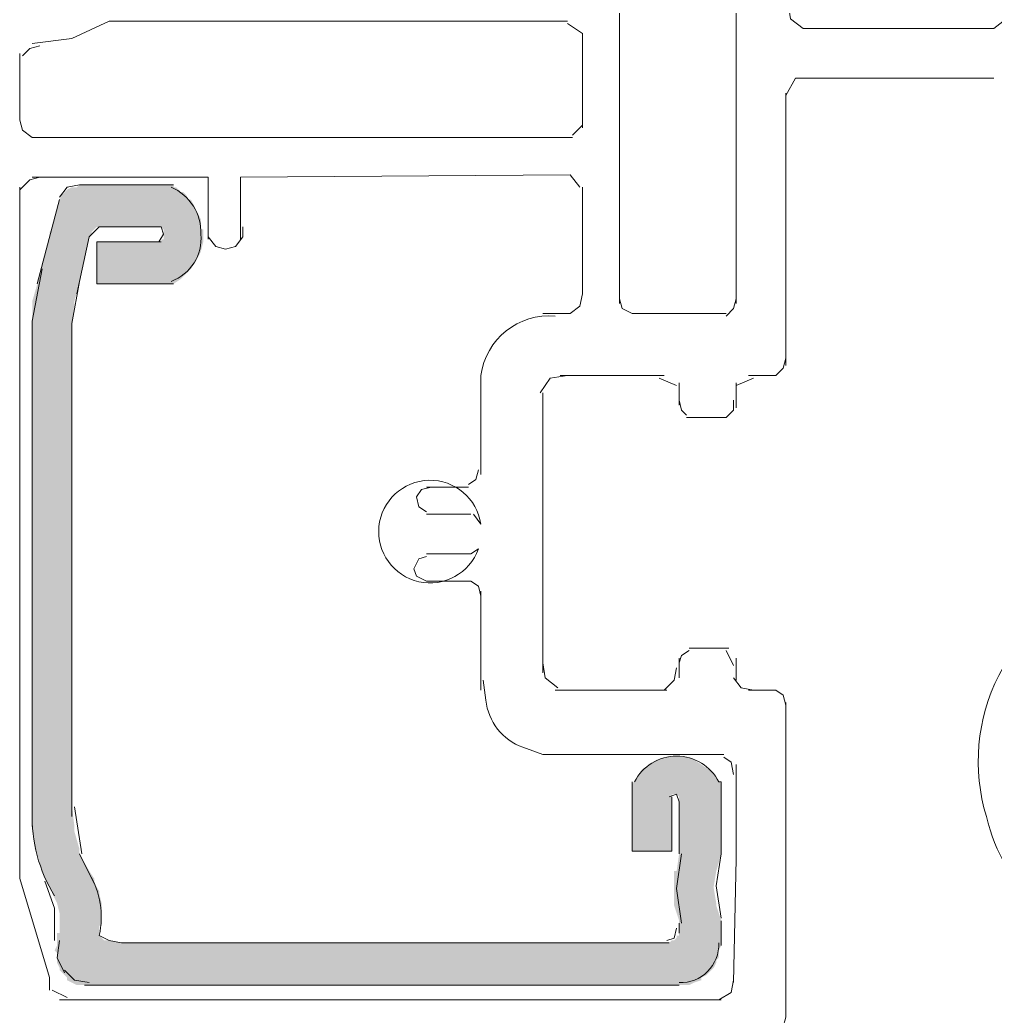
# Model space of a CAD drawing. Header units: millimetres. Extents: x 31 to 483, y 54 to 677.
# Drawn here: x 62.9 to 105.88, y 491.93 to 535.83 of the extents above; entities that cross this region are included whole.
import ezdxf

# ---------------------------------------------------------------- set-up
doc = ezdxf.new("R2010")
doc.units = ezdxf.units.MM
doc.layers.add('Заливка', color=7, linetype='CONTINUOUS', lineweight=0)
doc.layers.add('Линии 0.18', color=7, linetype='CONTINUOUS', lineweight=18)

msp = doc.modelspace()

# ---------------------------------------------------------------- hatches: boundary and pattern name
at = {"layer": 'Заливка'}
h = msp.add_hatch(color=256, dxfattribs=at)
h.dxf.hatch_style = 1
h.paths.add_polyline_path([(64.87, 528.244), (70.221, 528.135), (64.761, 528.135)])
h = msp.add_hatch(color=256, dxfattribs=at)
h.dxf.hatch_style = 1
h.paths.add_polyline_path([(64.979, 528.353), (70.003, 528.244), (64.87, 528.244)])
h = msp.add_hatch(color=256, dxfattribs=at)
h.dxf.hatch_style = 1
h.paths.add_polyline_path([(64.87, 528.244), (70.112, 528.244), (70.221, 528.135)])
h = msp.add_hatch(color=256, dxfattribs=at)
h.dxf.hatch_style = 1
h.paths.add_polyline_path([(65.198, 528.463), (69.894, 528.353), (64.979, 528.353)])
h = msp.add_hatch(color=256, dxfattribs=at)
h.dxf.hatch_style = 1
h.paths.add_polyline_path([(64.979, 528.353), (69.894, 528.353), (70.003, 528.244)])
h = msp.add_hatch(color=256, dxfattribs=at)
h.dxf.hatch_style = 1
h.paths.add_polyline_path([(65.198, 528.463), (69.785, 528.463), (69.894, 528.353)])
h = msp.add_hatch(color=256, dxfattribs=at)
h.dxf.hatch_style = 1
h.paths.add_polyline_path([(65.525, 528.572), (69.675, 528.463), (65.416, 528.463)])
h = msp.add_hatch(color=256, dxfattribs=at)
h.dxf.hatch_style = 1
h.paths.add_polyline_path([(65.525, 528.572), (69.675, 528.572), (69.675, 528.463)])
h = msp.add_hatch(color=256, dxfattribs=at)
h.dxf.hatch_style = 1
h.paths.add_polyline_path([(64.652, 527.917), (70.658, 527.48), (64.542, 527.48)])
h = msp.add_hatch(color=256, dxfattribs=at)
h.dxf.hatch_style = 1
h.paths.add_polyline_path([(64.761, 528.135), (70.331, 527.917), (64.652, 527.917)])
h = msp.add_hatch(color=256, dxfattribs=at)
h.dxf.hatch_style = 1
h.paths.add_polyline_path([(64.652, 527.917), (70.44, 527.917), (70.658, 527.48)])
h = msp.add_hatch(color=256, dxfattribs=at)
h.dxf.hatch_style = 1
h.paths.add_polyline_path([(64.761, 528.135), (70.221, 528.135), (70.331, 527.917)])
h = msp.add_hatch(color=256, dxfattribs=at)
h.dxf.hatch_style = 1
h.paths.add_polyline_path([(64.542, 527.48), (70.877, 527.043), (64.433, 527.043)])
h = msp.add_hatch(color=256, dxfattribs=at)
h.dxf.hatch_style = 1
h.paths.add_polyline_path([(64.542, 527.48), (70.658, 527.48), (70.877, 527.043)])
h = msp.add_hatch(color=256, dxfattribs=at)
h.dxf.hatch_style = 1
h.paths.add_polyline_path([(64.433, 527.043), (70.877, 526.715), (64.324, 526.715)])
h = msp.add_hatch(color=256, dxfattribs=at)
h.dxf.hatch_style = 1
h.paths.add_polyline_path([(64.433, 527.043), (70.877, 527.043), (70.877, 526.715)])
h = msp.add_hatch(color=256, dxfattribs=at)
h.dxf.hatch_style = 1
h.paths.add_polyline_path([(64.324, 526.606), (66.071, 526.497), (64.215, 526.497)])
h = msp.add_hatch(color=256, dxfattribs=at)
h.dxf.hatch_style = 1
h.paths.add_polyline_path([(64.215, 526.497), (66.071, 526.388), (64.215, 526.388)])
h = msp.add_hatch(color=256, dxfattribs=at)
h.dxf.hatch_style = 1
h.paths.add_polyline_path([(64.215, 526.497), (66.071, 526.497), (66.071, 526.388)])
h = msp.add_hatch(color=256, dxfattribs=at)
h.dxf.hatch_style = 1
h.paths.add_polyline_path([(64.215, 526.388), (65.962, 526.278), (64.215, 526.278)])
h = msp.add_hatch(color=256, dxfattribs=at)
h.dxf.hatch_style = 1
h.paths.add_polyline_path([(64.215, 526.388), (66.071, 526.388), (65.962, 526.278)])
h = msp.add_hatch(color=256, dxfattribs=at)
h.dxf.hatch_style = 1
h.paths.add_polyline_path([(64.324, 526.715), (66.181, 526.606), (64.324, 526.606)])
h = msp.add_hatch(color=256, dxfattribs=at)
h.dxf.hatch_style = 1
h.paths.add_polyline_path([(64.324, 526.715), (66.29, 526.715), (66.181, 526.606)])
h = msp.add_hatch(color=256, dxfattribs=at)
h.dxf.hatch_style = 1
h.paths.add_polyline_path([(64.324, 526.606), (66.181, 526.606), (66.071, 526.497)])
h = msp.add_hatch(color=256, dxfattribs=at)
h.dxf.hatch_style = 1
h.paths.add_polyline_path([(69.129, 526.715), (70.877, 526.606), (69.238, 526.606)])
h = msp.add_hatch(color=256, dxfattribs=at)
h.dxf.hatch_style = 1
h.paths.add_polyline_path([(69.129, 526.715), (70.877, 526.715), (70.877, 526.606)])
h = msp.add_hatch(color=256, dxfattribs=at)
h.dxf.hatch_style = 1
h.paths.add_polyline_path([(69.238, 526.606), (70.986, 526.497), (69.238, 526.497)])
h = msp.add_hatch(color=256, dxfattribs=at)
h.dxf.hatch_style = 1
h.paths.add_polyline_path([(69.238, 526.606), (70.986, 526.606), (70.986, 526.497)])
h = msp.add_hatch(color=256, dxfattribs=at)
h.dxf.hatch_style = 1
h.paths.add_polyline_path([(69.238, 526.497), (70.986, 526.388), (69.238, 526.388)])
h = msp.add_hatch(color=256, dxfattribs=at)
h.dxf.hatch_style = 1
h.paths.add_polyline_path([(69.238, 526.497), (70.986, 526.497), (70.986, 526.388)])
h = msp.add_hatch(color=256, dxfattribs=at)
h.dxf.hatch_style = 1
h.paths.add_polyline_path([(69.238, 526.388), (70.986, 526.278), (69.238, 526.278)])
h = msp.add_hatch(color=256, dxfattribs=at)
h.dxf.hatch_style = 1
h.paths.add_polyline_path([(69.238, 526.388), (70.986, 526.388), (70.986, 526.278)])
h = msp.add_hatch(color=256, dxfattribs=at)
h.dxf.hatch_style = 1
h.paths.add_polyline_path([(64.215, 526.278), (65.525, 524.313), (63.669, 524.313)])
h = msp.add_hatch(color=256, dxfattribs=at)
h.dxf.hatch_style = 1
h.paths.add_polyline_path([(64.215, 526.278), (65.962, 526.278), (65.525, 524.313)])
h = msp.add_hatch(color=256, dxfattribs=at)
h.dxf.hatch_style = 1
h.paths.add_polyline_path([(66.29, 526.06), (70.877, 525.623), (66.29, 525.623)])
h = msp.add_hatch(color=256, dxfattribs=at)
h.dxf.hatch_style = 1
h.paths.add_polyline_path([(66.29, 526.06), (70.986, 526.06), (70.877, 525.623)])
h = msp.add_hatch(color=256, dxfattribs=at)
h.dxf.hatch_style = 1
h.paths.add_polyline_path([(69.129, 526.169), (70.986, 526.06), (69.129, 526.06)])
h = msp.add_hatch(color=256, dxfattribs=at)
h.dxf.hatch_style = 1
h.paths.add_polyline_path([(69.129, 526.169), (70.986, 526.169), (70.986, 526.06)])
h = msp.add_hatch(color=256, dxfattribs=at)
h.dxf.hatch_style = 1
h.paths.add_polyline_path([(69.238, 526.278), (70.986, 526.169), (69.238, 526.169)])
h = msp.add_hatch(color=256, dxfattribs=at)
h.dxf.hatch_style = 1
h.paths.add_polyline_path([(69.238, 526.278), (70.986, 526.278), (70.986, 526.169)])
h = msp.add_hatch(color=256, dxfattribs=at)
h.dxf.hatch_style = 1
h.paths.add_polyline_path([(66.29, 525.623), (70.658, 525.186), (66.29, 525.186)])
h = msp.add_hatch(color=256, dxfattribs=at)
h.dxf.hatch_style = 1
h.paths.add_polyline_path([(66.29, 525.623), (70.877, 525.623), (70.658, 525.186)])
h = msp.add_hatch(color=256, dxfattribs=at)
h.dxf.hatch_style = 1
h.paths.add_polyline_path([(66.29, 525.186), (70.44, 524.859), (66.29, 524.859)])
h = msp.add_hatch(color=256, dxfattribs=at)
h.dxf.hatch_style = 1
h.paths.add_polyline_path([(66.29, 525.186), (70.658, 525.186), (70.44, 524.859)])
h = msp.add_hatch(color=256, dxfattribs=at)
h.dxf.hatch_style = 1
h.paths.add_polyline_path([(66.29, 524.859), (70.003, 524.422), (66.29, 524.422)])
h = msp.add_hatch(color=256, dxfattribs=at)
h.dxf.hatch_style = 1
h.paths.add_polyline_path([(66.29, 524.859), (70.44, 524.859), (70.003, 524.422)])
h = msp.add_hatch(color=256, dxfattribs=at)
h.dxf.hatch_style = 1
h.paths.add_polyline_path([(63.669, 524.203), (65.307, 523.439), (63.45, 523.439)])
h = msp.add_hatch(color=256, dxfattribs=at)
h.dxf.hatch_style = 1
h.paths.add_polyline_path([(63.669, 524.313), (65.525, 524.203), (63.669, 524.203)])
h = msp.add_hatch(color=256, dxfattribs=at)
h.dxf.hatch_style = 1
h.paths.add_polyline_path([(63.669, 524.313), (65.525, 524.313), (65.525, 524.203)])
h = msp.add_hatch(color=256, dxfattribs=at)
h.dxf.hatch_style = 1
h.paths.add_polyline_path([(63.669, 524.203), (65.525, 524.203), (65.307, 523.439)])
h = msp.add_hatch(color=256, dxfattribs=at)
h.dxf.hatch_style = 1
h.paths.add_polyline_path([(66.29, 524.422), (69.675, 524.203), (66.29, 524.203)])
h = msp.add_hatch(color=256, dxfattribs=at)
h.dxf.hatch_style = 1
h.paths.add_polyline_path([(66.29, 524.422), (70.003, 524.422), (69.675, 524.203)])
h = msp.add_hatch(color=256, dxfattribs=at)
h.dxf.hatch_style = 1
h.paths.add_polyline_path([(63.45, 523.439), (65.307, 523.33), (63.45, 523.33)])
h = msp.add_hatch(color=256, dxfattribs=at)
h.dxf.hatch_style = 1
h.paths.add_polyline_path([(63.45, 523.439), (65.307, 523.439), (65.307, 523.33)])
h = msp.add_hatch(color=256, dxfattribs=at)
h.dxf.hatch_style = 1
h.paths.add_polyline_path([(63.45, 523.33), (65.198, 522.565), (63.45, 522.565)])
h = msp.add_hatch(color=256, dxfattribs=at)
h.dxf.hatch_style = 1
h.paths.add_polyline_path([(63.45, 523.33), (65.307, 523.33), (65.198, 522.565)])
h = msp.add_hatch(color=256, dxfattribs=at)
h.dxf.hatch_style = 1
h.paths.add_polyline_path([(63.45, 522.565), (65.198, 522.456), (63.45, 522.456)])
h = msp.add_hatch(color=256, dxfattribs=at)
h.dxf.hatch_style = 1
h.paths.add_polyline_path([(63.45, 522.565), (65.198, 522.565), (65.198, 522.456)])
h = msp.add_hatch(color=256, dxfattribs=at)
h.dxf.hatch_style = 1
h.paths.add_polyline_path([(63.45, 522.456), (65.198, 501.16), (63.45, 501.16)])
h = msp.add_hatch(color=256, dxfattribs=at)
h.dxf.hatch_style = 1
h.paths.add_polyline_path([(63.45, 522.456), (65.198, 522.456), (65.198, 501.16)])
h = msp.add_hatch(color=256, dxfattribs=at)
h.dxf.hatch_style = 1
h.paths.add_polyline_path([(90.971, 503.235), (92.937, 503.017), (90.643, 503.017)])
h = msp.add_hatch(color=256, dxfattribs=at)
h.dxf.hatch_style = 1
h.paths.add_polyline_path([(90.971, 503.235), (92.609, 503.235), (92.937, 503.017)])
h = msp.add_hatch(color=256, dxfattribs=at)
h.dxf.hatch_style = 1
h.paths.add_polyline_path([(91.408, 503.345), (92.609, 503.235), (91.08, 503.235)])
h = msp.add_hatch(color=256, dxfattribs=at)
h.dxf.hatch_style = 1
h.paths.add_polyline_path([(91.408, 503.345), (92.282, 503.345), (92.609, 503.235)])
h = msp.add_hatch(color=256, dxfattribs=at)
h.dxf.hatch_style = 1
h.paths.add_polyline_path([(90.316, 502.798), (93.592, 502.471), (90.097, 502.471)])
h = msp.add_hatch(color=256, dxfattribs=at)
h.dxf.hatch_style = 1
h.paths.add_polyline_path([(90.643, 503.017), (93.264, 502.798), (90.316, 502.798)])
h = msp.add_hatch(color=256, dxfattribs=at)
h.dxf.hatch_style = 1
h.paths.add_polyline_path([(90.316, 502.798), (93.264, 502.798), (93.592, 502.471)])
h = msp.add_hatch(color=256, dxfattribs=at)
h.dxf.hatch_style = 1
h.paths.add_polyline_path([(90.643, 503.017), (92.937, 503.017), (93.264, 502.798)])
h = msp.add_hatch(color=256, dxfattribs=at)
h.dxf.hatch_style = 1
h.paths.add_polyline_path([(90.097, 502.471), (93.811, 502.143), (89.879, 502.143)])
h = msp.add_hatch(color=256, dxfattribs=at)
h.dxf.hatch_style = 1
h.paths.add_polyline_path([(90.097, 502.471), (93.592, 502.471), (93.811, 502.143)])
h = msp.add_hatch(color=256, dxfattribs=at)
h.dxf.hatch_style = 1
h.paths.add_polyline_path([(89.879, 502.143), (93.811, 501.706), (89.879, 501.706)])
h = msp.add_hatch(color=256, dxfattribs=at)
h.dxf.hatch_style = 1
h.paths.add_polyline_path([(89.879, 502.143), (93.811, 502.143), (93.811, 501.706)])
h = msp.add_hatch(color=256, dxfattribs=at)
h.dxf.hatch_style = 1
h.paths.add_polyline_path([(89.879, 501.706), (91.626, 501.597), (89.879, 501.597)])
h = msp.add_hatch(color=256, dxfattribs=at)
h.dxf.hatch_style = 1
h.paths.add_polyline_path([(89.879, 501.706), (91.626, 501.706), (91.626, 501.597)])
h = msp.add_hatch(color=256, dxfattribs=at)
h.dxf.hatch_style = 1
h.paths.add_polyline_path([(89.879, 501.597), (91.626, 499.195), (89.879, 499.195)])
h = msp.add_hatch(color=256, dxfattribs=at)
h.dxf.hatch_style = 1
h.paths.add_polyline_path([(89.879, 501.597), (91.626, 501.597), (91.626, 499.195)])
h = msp.add_hatch(color=256, dxfattribs=at)
h.dxf.hatch_style = 1
h.paths.add_polyline_path([(91.845, 501.706), (93.811, 501.597), (91.954, 501.597)])
h = msp.add_hatch(color=256, dxfattribs=at)
h.dxf.hatch_style = 1
h.paths.add_polyline_path([(91.845, 501.706), (93.811, 501.706), (93.811, 501.597)])
h = msp.add_hatch(color=256, dxfattribs=at)
h.dxf.hatch_style = 1
h.paths.add_polyline_path([(91.954, 501.597), (93.811, 501.488), (91.954, 501.488)])
h = msp.add_hatch(color=256, dxfattribs=at)
h.dxf.hatch_style = 1
h.paths.add_polyline_path([(91.954, 501.597), (93.811, 501.597), (93.811, 501.488)])
h = msp.add_hatch(color=256, dxfattribs=at)
h.dxf.hatch_style = 1
h.paths.add_polyline_path([(91.954, 501.488), (93.811, 501.379), (91.954, 501.379)])
h = msp.add_hatch(color=256, dxfattribs=at)
h.dxf.hatch_style = 1
h.paths.add_polyline_path([(91.954, 501.488), (93.811, 501.488), (93.811, 501.379)])
h = msp.add_hatch(color=256, dxfattribs=at)
h.dxf.hatch_style = 1
h.paths.add_polyline_path([(91.954, 501.379), (93.811, 499.085), (91.954, 499.085)])
h = msp.add_hatch(color=256, dxfattribs=at)
h.dxf.hatch_style = 1
h.paths.add_polyline_path([(91.954, 501.379), (93.811, 501.379), (93.811, 499.085)])
h = msp.add_hatch(color=256, dxfattribs=at)
h.dxf.hatch_style = 1
h.paths.add_polyline_path([(63.45, 501.16), (65.307, 500.287), (63.45, 500.287)])
h = msp.add_hatch(color=256, dxfattribs=at)
h.dxf.hatch_style = 1
h.paths.add_polyline_path([(63.45, 501.16), (65.198, 501.16), (65.307, 500.287)])
h = msp.add_hatch(color=256, dxfattribs=at)
h.dxf.hatch_style = 1
h.paths.add_polyline_path([(63.45, 500.287), (65.307, 500.068), (63.45, 500.068)])
h = msp.add_hatch(color=256, dxfattribs=at)
h.dxf.hatch_style = 1
h.paths.add_polyline_path([(63.45, 500.287), (65.307, 500.287), (65.307, 500.068)])
h = msp.add_hatch(color=256, dxfattribs=at)
h.dxf.hatch_style = 1
h.paths.add_polyline_path([(63.45, 500.068), (65.525, 499.304), (63.56, 499.304)])
h = msp.add_hatch(color=256, dxfattribs=at)
h.dxf.hatch_style = 1
h.paths.add_polyline_path([(63.45, 500.068), (65.307, 500.068), (65.525, 499.304)])
h = msp.add_hatch(color=256, dxfattribs=at)
h.dxf.hatch_style = 1
h.paths.add_polyline_path([(63.56, 499.304), (65.525, 499.085), (63.669, 499.085)])
h = msp.add_hatch(color=256, dxfattribs=at)
h.dxf.hatch_style = 1
h.paths.add_polyline_path([(63.56, 499.304), (65.525, 499.304), (65.525, 499.085)])
h = msp.add_hatch(color=256, dxfattribs=at)
h.dxf.hatch_style = 1
h.paths.add_polyline_path([(63.669, 499.085), (65.962, 498.321), (63.887, 498.321)])
h = msp.add_hatch(color=256, dxfattribs=at)
h.dxf.hatch_style = 1
h.paths.add_polyline_path([(63.669, 499.085), (65.525, 499.085), (65.962, 498.321)])
h = msp.add_hatch(color=256, dxfattribs=at)
h.dxf.hatch_style = 1
h.paths.add_polyline_path([(91.954, 499.085), (93.592, 498.321), (91.845, 498.321)])
h = msp.add_hatch(color=256, dxfattribs=at)
h.dxf.hatch_style = 1
h.paths.add_polyline_path([(91.954, 499.085), (93.811, 499.085), (93.592, 498.321)])
h = msp.add_hatch(color=256, dxfattribs=at)
h.dxf.hatch_style = 1
h.paths.add_polyline_path([(63.887, 498.321), (66.181, 497.993), (63.996, 497.993)])
h = msp.add_hatch(color=256, dxfattribs=at)
h.dxf.hatch_style = 1
h.paths.add_polyline_path([(63.887, 498.321), (65.962, 498.321), (66.181, 497.993)])
h = msp.add_hatch(color=256, dxfattribs=at)
h.dxf.hatch_style = 1
h.paths.add_polyline_path([(91.736, 498.321), (93.483, 497.666), (91.736, 497.666)])
h = msp.add_hatch(color=256, dxfattribs=at)
h.dxf.hatch_style = 1
h.paths.add_polyline_path([(91.736, 498.321), (93.592, 498.321), (93.483, 497.666)])
h = msp.add_hatch(color=256, dxfattribs=at)
h.dxf.hatch_style = 1
h.paths.add_polyline_path([(63.996, 497.993), (66.181, 497.775), (64.106, 497.775)])
h = msp.add_hatch(color=256, dxfattribs=at)
h.dxf.hatch_style = 1
h.paths.add_polyline_path([(63.996, 497.993), (66.181, 497.993), (66.181, 497.775)])
h = msp.add_hatch(color=256, dxfattribs=at)
h.dxf.hatch_style = 1
h.paths.add_polyline_path([(64.106, 497.775), (66.399, 497.447), (64.324, 497.447)])
h = msp.add_hatch(color=256, dxfattribs=at)
h.dxf.hatch_style = 1
h.paths.add_polyline_path([(64.106, 497.775), (66.181, 497.775), (66.399, 497.447)])
h = msp.add_hatch(color=256, dxfattribs=at)
h.dxf.hatch_style = 1
h.paths.add_polyline_path([(64.324, 497.447), (66.399, 497.338), (64.324, 497.338)])
h = msp.add_hatch(color=256, dxfattribs=at)
h.dxf.hatch_style = 1
h.paths.add_polyline_path([(64.324, 497.447), (66.399, 497.447), (66.399, 497.338)])
h = msp.add_hatch(color=256, dxfattribs=at)
h.dxf.hatch_style = 1
h.paths.add_polyline_path([(91.736, 497.666), (93.483, 497.556), (91.736, 497.556)])
h = msp.add_hatch(color=256, dxfattribs=at)
h.dxf.hatch_style = 1
h.paths.add_polyline_path([(91.736, 497.666), (93.483, 497.666), (93.483, 497.556)])
h = msp.add_hatch(color=256, dxfattribs=at)
h.dxf.hatch_style = 1
h.paths.add_polyline_path([(91.736, 497.556), (93.592, 496.901), (91.736, 496.901)])
h = msp.add_hatch(color=256, dxfattribs=at)
h.dxf.hatch_style = 1
h.paths.add_polyline_path([(91.736, 497.556), (93.483, 497.556), (93.592, 496.901)])
h = msp.add_hatch(color=256, dxfattribs=at)
h.dxf.hatch_style = 1
h.paths.add_polyline_path([(64.324, 497.338), (66.508, 496.901), (64.542, 496.901)])
h = msp.add_hatch(color=256, dxfattribs=at)
h.dxf.hatch_style = 1
h.paths.add_polyline_path([(64.324, 497.338), (66.399, 497.338), (66.508, 496.901)])
h = msp.add_hatch(color=256, dxfattribs=at)
h.dxf.hatch_style = 1
h.paths.add_polyline_path([(64.542, 496.901), (66.508, 496.464), (64.652, 496.464)])
h = msp.add_hatch(color=256, dxfattribs=at)
h.dxf.hatch_style = 1
h.paths.add_polyline_path([(64.542, 496.901), (66.508, 496.901), (66.508, 496.464)])
h = msp.add_hatch(color=256, dxfattribs=at)
h.dxf.hatch_style = 1
h.paths.add_polyline_path([(91.736, 496.901), (93.592, 496.792), (91.736, 496.792)])
h = msp.add_hatch(color=256, dxfattribs=at)
h.dxf.hatch_style = 1
h.paths.add_polyline_path([(91.736, 496.901), (93.592, 496.901), (93.592, 496.792)])
h = msp.add_hatch(color=256, dxfattribs=at)
h.dxf.hatch_style = 1
h.paths.add_polyline_path([(91.736, 496.792), (93.811, 496.137), (91.954, 496.137)])
h = msp.add_hatch(color=256, dxfattribs=at)
h.dxf.hatch_style = 1
h.paths.add_polyline_path([(91.736, 496.792), (93.592, 496.792), (93.811, 496.137)])
h = msp.add_hatch(color=256, dxfattribs=at)
h.dxf.hatch_style = 1
h.paths.add_polyline_path([(64.652, 496.464), (66.508, 496.355), (64.652, 496.355)])
h = msp.add_hatch(color=256, dxfattribs=at)
h.dxf.hatch_style = 1
h.paths.add_polyline_path([(64.652, 496.464), (66.508, 496.464), (66.508, 496.355)])
h = msp.add_hatch(color=256, dxfattribs=at)
h.dxf.hatch_style = 1
h.paths.add_polyline_path([(64.652, 496.355), (66.508, 495.918), (64.652, 495.918)])
h = msp.add_hatch(color=256, dxfattribs=at)
h.dxf.hatch_style = 1
h.paths.add_polyline_path([(64.652, 496.355), (66.508, 496.355), (66.508, 495.918)])
h = msp.add_hatch(color=256, dxfattribs=at)
h.dxf.hatch_style = 1
h.paths.add_polyline_path([(91.954, 496.137), (93.811, 496.027), (91.954, 496.027)])
h = msp.add_hatch(color=256, dxfattribs=at)
h.dxf.hatch_style = 1
h.paths.add_polyline_path([(91.954, 496.137), (93.811, 496.137), (93.811, 496.027)])
h = msp.add_hatch(color=256, dxfattribs=at)
h.dxf.hatch_style = 1
h.paths.add_polyline_path([(64.652, 495.918), (66.399, 495.809), (64.652, 495.809)])
h = msp.add_hatch(color=256, dxfattribs=at)
h.dxf.hatch_style = 1
h.paths.add_polyline_path([(64.652, 495.918), (66.399, 495.918), (66.399, 495.809)])
h = msp.add_hatch(color=256, dxfattribs=at)
h.dxf.hatch_style = 1
h.paths.add_polyline_path([(64.652, 495.809), (66.399, 495.7), (64.652, 495.7)])
h = msp.add_hatch(color=256, dxfattribs=at)
h.dxf.hatch_style = 1
h.paths.add_polyline_path([(64.652, 495.809), (66.399, 495.809), (66.399, 495.7)])
h = msp.add_hatch(color=256, dxfattribs=at)
h.dxf.hatch_style = 1
h.paths.add_polyline_path([(64.652, 495.7), (66.399, 495.591), (64.652, 495.591)])
h = msp.add_hatch(color=256, dxfattribs=at)
h.dxf.hatch_style = 1
h.paths.add_polyline_path([(64.652, 495.7), (66.399, 495.7), (66.399, 495.591)])
h = msp.add_hatch(color=256, dxfattribs=at)
h.dxf.hatch_style = 1
h.paths.add_polyline_path([(91.954, 496.027), (93.811, 495.809), (91.954, 495.809)])
h = msp.add_hatch(color=256, dxfattribs=at)
h.dxf.hatch_style = 1
h.paths.add_polyline_path([(91.954, 496.027), (93.811, 496.027), (93.811, 495.809)])
h = msp.add_hatch(color=256, dxfattribs=at)
h.dxf.hatch_style = 1
h.paths.add_polyline_path([(91.954, 495.809), (93.811, 495.7), (91.954, 495.7)])
h = msp.add_hatch(color=256, dxfattribs=at)
h.dxf.hatch_style = 1
h.paths.add_polyline_path([(91.954, 495.809), (93.811, 495.809), (93.811, 495.7)])
h = msp.add_hatch(color=256, dxfattribs=at)
h.dxf.hatch_style = 1
h.paths.add_polyline_path([(91.954, 495.7), (93.811, 495.591), (91.954, 495.591)])
h = msp.add_hatch(color=256, dxfattribs=at)
h.dxf.hatch_style = 1
h.paths.add_polyline_path([(91.954, 495.7), (93.811, 495.7), (93.811, 495.591)])
h = msp.add_hatch(color=256, dxfattribs=at)
h.dxf.hatch_style = 1
h.paths.add_polyline_path([(64.542, 495.591), (66.399, 495.481), (64.542, 495.481)])
h = msp.add_hatch(color=256, dxfattribs=at)
h.dxf.hatch_style = 1
h.paths.add_polyline_path([(64.542, 495.591), (66.399, 495.591), (66.399, 495.481)])
h = msp.add_hatch(color=256, dxfattribs=at)
h.dxf.hatch_style = 1
h.paths.add_polyline_path([(64.542, 495.481), (66.508, 495.372), (64.542, 495.372)])
h = msp.add_hatch(color=256, dxfattribs=at)
h.dxf.hatch_style = 1
h.paths.add_polyline_path([(64.542, 495.481), (66.399, 495.481), (66.508, 495.372)])
h = msp.add_hatch(color=256, dxfattribs=at)
h.dxf.hatch_style = 1
h.paths.add_polyline_path([(64.542, 495.372), (66.617, 495.263), (64.542, 495.263)])
h = msp.add_hatch(color=256, dxfattribs=at)
h.dxf.hatch_style = 1
h.paths.add_polyline_path([(64.542, 495.372), (66.508, 495.372), (66.617, 495.263)])
h = msp.add_hatch(color=256, dxfattribs=at)
h.dxf.hatch_style = 1
h.paths.add_polyline_path([(64.542, 495.263), (67.382, 495.154), (64.542, 495.154)])
h = msp.add_hatch(color=256, dxfattribs=at)
h.dxf.hatch_style = 1
h.paths.add_polyline_path([(64.542, 495.263), (66.836, 495.263), (67.382, 495.154)])
h = msp.add_hatch(color=256, dxfattribs=at)
h.dxf.hatch_style = 1
h.paths.add_polyline_path([(91.626, 495.263), (93.811, 495.154), (91.517, 495.154)])
h = msp.add_hatch(color=256, dxfattribs=at)
h.dxf.hatch_style = 1
h.paths.add_polyline_path([(91.626, 495.263), (93.811, 495.263), (93.811, 495.154)])
h = msp.add_hatch(color=256, dxfattribs=at)
h.dxf.hatch_style = 1
h.paths.add_polyline_path([(91.845, 495.372), (93.811, 495.263), (91.736, 495.263)])
h = msp.add_hatch(color=256, dxfattribs=at)
h.dxf.hatch_style = 1
h.paths.add_polyline_path([(91.845, 495.481), (93.811, 495.372), (91.845, 495.372)])
h = msp.add_hatch(color=256, dxfattribs=at)
h.dxf.hatch_style = 1
h.paths.add_polyline_path([(91.845, 495.481), (93.811, 495.481), (93.811, 495.372)])
h = msp.add_hatch(color=256, dxfattribs=at)
h.dxf.hatch_style = 1
h.paths.add_polyline_path([(91.845, 495.372), (93.811, 495.372), (93.811, 495.263)])
h = msp.add_hatch(color=256, dxfattribs=at)
h.dxf.hatch_style = 1
h.paths.add_polyline_path([(91.954, 495.591), (93.811, 495.481), (91.954, 495.481)])
h = msp.add_hatch(color=256, dxfattribs=at)
h.dxf.hatch_style = 1
h.paths.add_polyline_path([(91.954, 495.591), (93.811, 495.591), (93.811, 495.481)])
h = msp.add_hatch(color=256, dxfattribs=at)
h.dxf.hatch_style = 1
h.paths.add_polyline_path([(64.542, 495.045), (93.701, 494.826), (64.433, 494.826)])
h = msp.add_hatch(color=256, dxfattribs=at)
h.dxf.hatch_style = 1
h.paths.add_polyline_path([(64.433, 494.826), (93.701, 494.717), (64.542, 494.717)])
h = msp.add_hatch(color=256, dxfattribs=at)
h.dxf.hatch_style = 1
h.paths.add_polyline_path([(64.433, 494.826), (93.701, 494.826), (93.701, 494.717)])
h = msp.add_hatch(color=256, dxfattribs=at)
h.dxf.hatch_style = 1
h.paths.add_polyline_path([(64.542, 495.154), (93.811, 495.045), (64.542, 495.045)])
h = msp.add_hatch(color=256, dxfattribs=at)
h.dxf.hatch_style = 1
h.paths.add_polyline_path([(64.542, 495.154), (93.811, 495.154), (93.811, 495.045)])
h = msp.add_hatch(color=256, dxfattribs=at)
h.dxf.hatch_style = 1
h.paths.add_polyline_path([(64.542, 495.045), (93.811, 495.045), (93.701, 494.826)])
h = msp.add_hatch(color=256, dxfattribs=at)
h.dxf.hatch_style = 1
h.paths.add_polyline_path([(64.542, 494.717), (93.701, 494.499), (64.542, 494.499)])
h = msp.add_hatch(color=256, dxfattribs=at)
h.dxf.hatch_style = 1
h.paths.add_polyline_path([(64.542, 494.717), (93.701, 494.717), (93.701, 494.499)])
h = msp.add_hatch(color=256, dxfattribs=at)
h.dxf.hatch_style = 1
h.paths.add_polyline_path([(64.542, 494.499), (93.592, 494.389), (64.542, 494.389)])
h = msp.add_hatch(color=256, dxfattribs=at)
h.dxf.hatch_style = 1
h.paths.add_polyline_path([(64.542, 494.499), (93.701, 494.499), (93.592, 494.389)])
h = msp.add_hatch(color=256, dxfattribs=at)
h.dxf.hatch_style = 1
h.paths.add_polyline_path([(64.542, 494.389), (93.592, 494.28), (64.542, 494.28)])
h = msp.add_hatch(color=256, dxfattribs=at)
h.dxf.hatch_style = 1
h.paths.add_polyline_path([(64.542, 494.389), (93.592, 494.389), (93.592, 494.28)])
h = msp.add_hatch(color=256, dxfattribs=at)
h.dxf.hatch_style = 1
h.paths.add_polyline_path([(64.542, 494.28), (93.483, 494.062), (64.652, 494.062)])
h = msp.add_hatch(color=256, dxfattribs=at)
h.dxf.hatch_style = 1
h.paths.add_polyline_path([(64.542, 494.28), (93.592, 494.28), (93.483, 494.062)])
h = msp.add_hatch(color=256, dxfattribs=at)
h.dxf.hatch_style = 1
h.paths.add_polyline_path([(64.652, 494.062), (93.374, 493.953), (64.652, 493.953)])
h = msp.add_hatch(color=256, dxfattribs=at)
h.dxf.hatch_style = 1
h.paths.add_polyline_path([(64.652, 494.062), (93.483, 494.062), (93.374, 493.953)])
h = msp.add_hatch(color=256, dxfattribs=at)
h.dxf.hatch_style = 1
h.paths.add_polyline_path([(64.652, 493.953), (93.264, 493.843), (64.761, 493.843)])
h = msp.add_hatch(color=256, dxfattribs=at)
h.dxf.hatch_style = 1
h.paths.add_polyline_path([(64.652, 493.953), (93.374, 493.953), (93.264, 493.843)])
h = msp.add_hatch(color=256, dxfattribs=at)
h.dxf.hatch_style = 1
h.paths.add_polyline_path([(64.761, 493.843), (93.155, 493.734), (64.87, 493.734)])
h = msp.add_hatch(color=256, dxfattribs=at)
h.dxf.hatch_style = 1
h.paths.add_polyline_path([(64.761, 493.843), (93.264, 493.843), (93.155, 493.734)])
h = msp.add_hatch(color=256, dxfattribs=at)
h.dxf.hatch_style = 1
h.paths.add_polyline_path([(64.87, 493.734), (92.937, 493.625), (64.979, 493.625)])
h = msp.add_hatch(color=256, dxfattribs=at)
h.dxf.hatch_style = 1
h.paths.add_polyline_path([(64.87, 493.734), (93.155, 493.734), (92.937, 493.625)])
h = msp.add_hatch(color=256, dxfattribs=at)
h.dxf.hatch_style = 1
h.paths.add_polyline_path([(64.979, 493.625), (92.937, 493.516), (64.979, 493.516)])
h = msp.add_hatch(color=256, dxfattribs=at)
h.dxf.hatch_style = 1
h.paths.add_polyline_path([(64.979, 493.625), (92.937, 493.625), (92.937, 493.516)])
h = msp.add_hatch(color=256, dxfattribs=at)
h.dxf.hatch_style = 1
h.paths.add_polyline_path([(64.979, 493.516), (92.609, 493.406), (65.198, 493.406)])
h = msp.add_hatch(color=256, dxfattribs=at)
h.dxf.hatch_style = 1
h.paths.add_polyline_path([(64.979, 493.516), (92.937, 493.516), (92.609, 493.406)])
h = msp.add_hatch(color=256, dxfattribs=at)
h.dxf.hatch_style = 1
h.paths.add_polyline_path([(65.198, 493.406), (92.391, 493.297), (65.416, 493.297)])
h = msp.add_hatch(color=256, dxfattribs=at)
h.dxf.hatch_style = 1
h.paths.add_polyline_path([(65.198, 493.406), (92.609, 493.406), (92.391, 493.297)])

# ---------------------------------------------------------------- linework, layer by layer
at = {"layer": 'Линии 0.18'}
for p, q in [((96.65, 532.613), (96.65, 520.6)), ((87.695, 531.193), (87.258, 530.756)), ((73.388, 530.647), (63.45, 530.647)), ((87.258, 530.647), (73.061, 530.647)), ((64.652, 527.917), (63.669, 524.203)), ((86.712, 520.163), (91.299, 520.163)), ((91.08, 520.053), (91.845, 519.726)), ((91.954, 519.835), (91.954, 518.852)), ((94.466, 519.726), (95.23, 520.053)), ((94.466, 518.743), (94.466, 519.835)), ((85.947, 519.398), (85.947, 507.058)), ((94.466, 518.743), (94.466, 519.507)), ((94.466, 519.18), (94.466, 518.743)), ((80.815, 515.248), (82.671, 515.248)), ((82.78, 514.047), (80.815, 514.047)), ((83.217, 506.293), (83.217, 510.662)), ((94.138, 508.15), (92.391, 508.15)), ((94.029, 508.04), (94.357, 507.385)), ((91.954, 507.713), (91.954, 506.839)), ((94.466, 506.73), (94.466, 507.713)), ((86.494, 506.293), (91.408, 506.293)), ((65.635, 499.085), (65.307, 501.16)), ((66.181, 497.775), (65.525, 499.085)), ((93.811, 496.137), (93.811, 495.045)), ((91.954, 495.591), (91.954, 496.027)), ((64.979, 492.751), (64.324, 493.079)), ((65.744, 493.297), (91.954, 493.297)), ((64.652, 492.642), (93.811, 492.642))]:
    msp.add_line(p, q, dxfattribs=at)
for points in [[(89.333, 523.33), (89.333, 542.878), (89.551, 543.424), (90.097, 543.533)], [(94.466, 543.097), (94.466, 523.33), (94.466, 528.899)], [(113.14, 541.895), (113.468, 541.677), (113.359, 541.349), (105.823, 535.452), (97.414, 535.452), (96.868, 535.889), (96.759, 536.544)], [(87.04, 535.78), (66.836, 535.78), (65.198, 535.015), (63.45, 534.797)], [(87.04, 535.67), (87.695, 535.234), (87.695, 531.084)], [(63.887, 530.647), (63.45, 530.647), (63.014, 530.974), (62.904, 531.411), (62.904, 534.36)], [(63.014, 534.251), (63.341, 534.578), (63.778, 534.687)], [(96.65, 532.503), (97.087, 533.268), (105.823, 533.268)], [(62.904, 528.353), (63.341, 528.79), (63.778, 528.899)], [(71.204, 526.169), (71.204, 528.899), (63.45, 528.899)], [(72.624, 526.169), (72.624, 528.899), (87.149, 529.009), (87.586, 528.463)], [(62.904, 528.463), (62.904, 497.993), (64.215, 493.625), (64.215, 493.079)], [(64.652, 528.026), (64.979, 528.463), (65.525, 528.572), (69.675, 528.572)], [(87.695, 528.463), (87.695, 523.767), (87.586, 523.221), (87.149, 522.893), (85.947, 522.893)], [(65.416, 523.767), (65.962, 526.278), (66.399, 526.715), (69.129, 526.715), (69.238, 526.388), (69.02, 526.06)], [(72.733, 526.715), (72.733, 526.278), (72.406, 525.842), (71.969, 525.732), (71.532, 525.842), (71.204, 526.278)], [(69.675, 524.203), (66.29, 524.203), (66.29, 526.06), (69.129, 526.06)], [(63.887, 524.859), (63.45, 522.565), (63.45, 500.287)], [(65.198, 500.724), (65.198, 522.456), (65.525, 524.313)], [(94.029, 522.893), (89.879, 522.893), (89.442, 523.111), (89.333, 523.548)], [(94.466, 523.548), (94.357, 523.111), (94.029, 522.784)], [(96.65, 520.927), (96.541, 520.49), (96.213, 520.163), (95.012, 520.163)], [(85.838, 519.398), (86.275, 520.053), (87.04, 520.163)], [(92.282, 518.415), (92.063, 518.634), (91.954, 519.071)], [(94.357, 519.071), (94.357, 518.634), (94.029, 518.306), (92.282, 518.306)], [(83.108, 516.013), (82.999, 515.576), (82.671, 515.357)], [(80.815, 514.156), (80.487, 514.375), (80.378, 514.811), (80.596, 515.139), (81.033, 515.248)], [(83.217, 510.443), (83.108, 510.88), (82.78, 511.098), (80.815, 511.098), (80.378, 511.317), (80.269, 511.644), (80.487, 512.081), (80.815, 512.19)], [(91.954, 507.494), (92.063, 507.822), (92.391, 508.04)], [(86.603, 506.402), (86.057, 506.839), (85.947, 507.494)], [(91.845, 507.276), (91.736, 506.73), (91.299, 506.293)], [(95.23, 506.293), (94.684, 506.402), (94.357, 506.839)], [(95.012, 506.293), (96.213, 506.293), (96.541, 506.075), (96.65, 505.638)], [(93.92, 503.345), (94.247, 503.126), (94.357, 502.58)], [(94.357, 493.406), (94.466, 498.867), (94.466, 503.017)], [(91.626, 501.597), (91.626, 499.195), (89.879, 499.195), (89.879, 502.252)], [(91.517, 501.597), (91.845, 501.706), (91.954, 501.379), (91.954, 499.085)], [(92.063, 496.027), (91.845, 497.556), (92.063, 499.085)], [(63.996, 497.884), (64.433, 496.683), (64.433, 495.263)], [(91.845, 495.809), (91.736, 495.372), (91.408, 495.263)], [(64.87, 493.843), (64.542, 494.499), (64.652, 495.263)], [(65.962, 493.406), (65.307, 493.516), (64.87, 493.953)], [(94.357, 493.516), (94.247, 492.97), (93.701, 492.642)]]:
    msp.add_lwpolyline(points, dxfattribs=at)
for points in [[(69.566, 528.463, -0.313476), (70.877, 526.388, -0.343108), (69.566, 524.313)], [(83.217, 515.794), (83.217, 520.163, -0.400095), (86.494, 522.784)], [(80.815, 512.3), (82.78, 512.3), (83.108, 512.518, -8.124108), (83.217, 513.61), (82.89, 514.047)], [(107.898, 496.683, -0.153899), (105.496, 500.724, -0.193038), (106.042, 506.948), (106.806, 508.368), (107.898, 509.569)], [(93.92, 503.454), (85.947, 503.454), (85.074, 503.781, -0.288484), (83.436, 505.856), (83.326, 506.73)], [(96.65, 505.747), (96.65, 491.878, -0.33017), (95.012, 490.349)], [(89.988, 502.252, -0.61319), (93.701, 502.252), (93.811, 502.252), (93.811, 499.085), (93.592, 497.666), (93.811, 496.246)], [(64.433, 497.229, -0.150362), (63.45, 500.942)], [(65.962, 498.212, -0.192579), (66.399, 495.481), (66.836, 495.263), (67.382, 495.154), (91.517, 495.154)], [(93.701, 495.154, -0.438929), (91.954, 493.406)]]:
    msp.add_lwpolyline(points, format="xyb", dxfattribs=at)
msp.add_lwpolyline([(90.753, 522.893), (94.029, 522.893)], close=True, dxfattribs=at)

doc.saveas('drawing.dxf')
